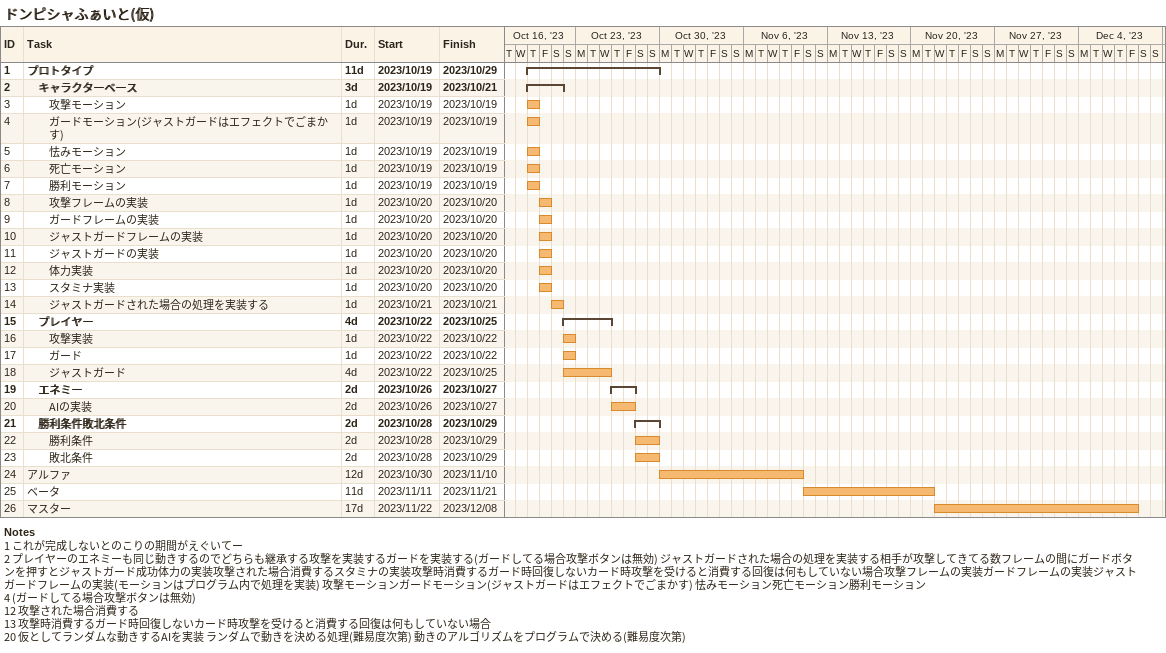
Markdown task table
ドンピシャふぁいと(仮)

| ID | Level | Task | Duration | Start | Finish |
|---|---|---|---|---|---|
| 1 | 1 | **プロトタイプ** | 11d | 2023-10-19 | 2023-10-29 |
| 2 | 2 | **キャラクターベース** | 3d | 2023-10-19 | 2023-10-21 |
| 3 | 3 | 攻撃モーション | 1d | 2023-10-19 | 2023-10-19 |
| 4 | 3 | ガードモーション(ジャストガードはエフェクトでごまかす) | 1d | 2023-10-19 | 2023-10-19 |
| 5 | 3 | 怯みモーション | 1d | 2023-10-19 | 2023-10-19 |
| 6 | 3 | 死亡モーション | 1d | 2023-10-19 | 2023-10-19 |
| 7 | 3 | 勝利モーション | 1d | 2023-10-19 | 2023-10-19 |
| 8 | 3 | 攻撃フレームの実装 | 1d | 2023-10-20 | 2023-10-20 |
| 9 | 3 | ガードフレームの実装 | 1d | 2023-10-20 | 2023-10-20 |
| 10 | 3 | ジャストガードフレームの実装 | 1d | 2023-10-20 | 2023-10-20 |
| 11 | 3 | ジャストガードの実装 | 1d | 2023-10-20 | 2023-10-20 |
| 12 | 3 | 体力実装 | 1d | 2023-10-20 | 2023-10-20 |
| 13 | 3 | スタミナ実装 | 1d | 2023-10-20 | 2023-10-20 |
| 14 | 3 | ジャストガードされた場合の処理を実装する | 1d | 2023-10-21 | 2023-10-21 |
| 15 | 2 | **プレイヤー** | 4d | 2023-10-22 | 2023-10-25 |
| 16 | 3 | 攻撃実装 | 1d | 2023-10-22 | 2023-10-22 |
| 17 | 3 | ガード | 1d | 2023-10-22 | 2023-10-22 |
| 18 | 3 | ジャストガード | 4d | 2023-10-22 | 2023-10-25 |
| 19 | 2 | **エネミー** | 2d | 2023-10-26 | 2023-10-27 |
| 20 | 3 | AIの実装 | 2d | 2023-10-26 | 2023-10-27 |
| 21 | 2 | **勝利条件敗北条件** | 2d | 2023-10-28 | 2023-10-29 |
| 22 | 3 | 勝利条件 | 2d | 2023-10-28 | 2023-10-29 |
| 23 | 3 | 敗北条件 | 2d | 2023-10-28 | 2023-10-29 |
| 24 | 1 | アルファ | 12d | 2023-10-30 | 2023-11-10 |
| 25 | 1 | ベータ | 11d | 2023-11-11 | 2023-11-21 |
| 26 | 1 | マスター | 17d | 2023-11-22 | 2023-12-08 |

Notes
- 1: これが完成しないとのこりの期間がえぐいてー
- 2: プレイヤーのエネミーも同じ動きするのでどちらも継承する 攻撃を実装する ガードを実装する(ガードしてる場合攻撃ボタンは無効) ジャストガードされた場合の処理を実装する 相手が攻撃してきてる数フレームの間にガードボタンを押すとジャストガード成功 体力の実装 攻撃された場合消費する スタミナの実装 攻撃時消費する ガード時回復しない カード時攻撃を受けると消費する 回復は何もしていない場合 攻撃フレームの実装 ガードフレームの実装 ジャストガードフレームの実装 (モーションはプログラム内で処理を実装) 攻撃モーション ガードモーション(ジャストガードはエフェクトでごまかす) 怯みモーション 死亡モーション 勝利モーション
- 4: (ガードしてる場合攻撃ボタンは無効)
- 12: 攻撃された場合消費する
- 13: 攻撃時消費する ガード時回復しない カード時攻撃を受けると消費する 回復は何もしていない場合
- 20: 仮としてランダムな動きするAIを実装 ランダムで動きを決める処理 (難易度次第) 動きのアルゴリズムをプログラムで決める(難易度次第)
